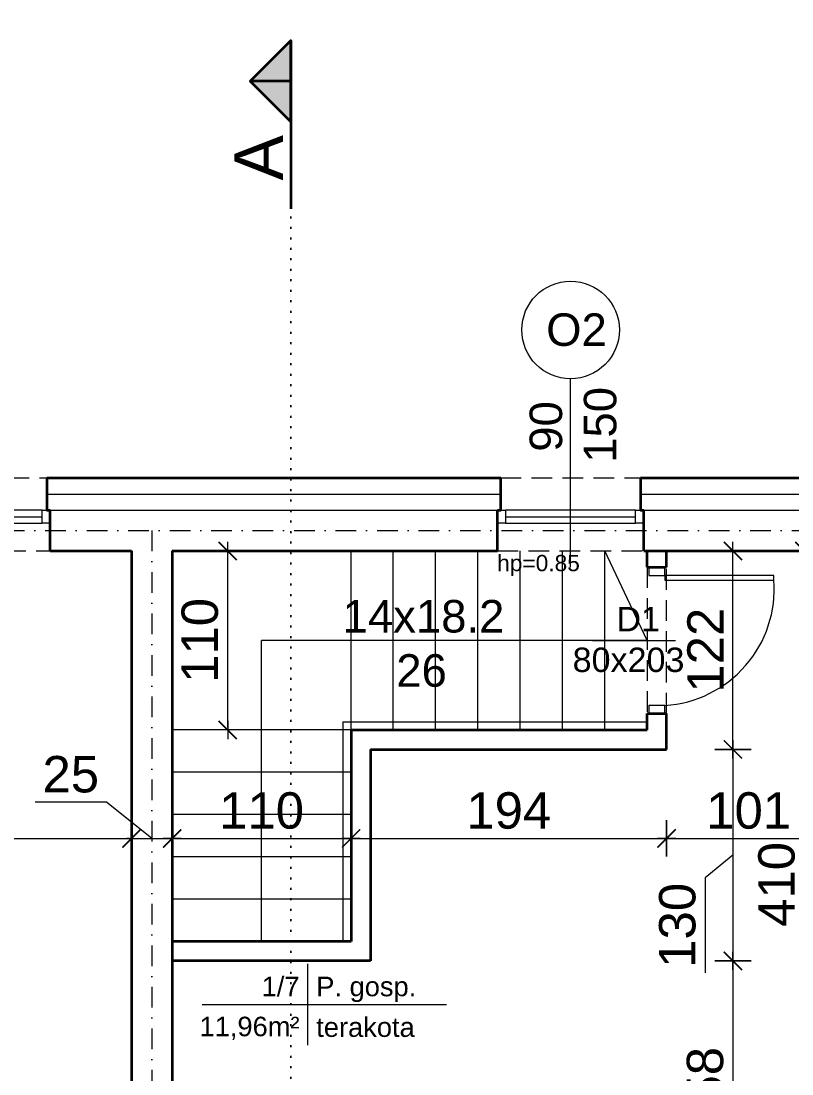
# Model space of a CAD drawing. Header units: millimetres. Extents: x -13512 to 8923, y -6533 to 5096.
# Drawn here: x 3815 to 4289, y 3902 to 4549 of the extents above; entities that cross this region are included whole.
import ezdxf

# ---------------------------------------------------------------- set-up
doc = ezdxf.new("R2010")
doc.units = ezdxf.units.MM
for name, pattern in [('DASHDOT', [25.4, 12.7, -6.35, 0, -6.35]), ('DASHED', [19.05, 12.7, -6.35]), ('DOT', [6.35, 0, -6.35])]:
    doc.linetypes.add(name, pattern=pattern)
doc.layers.get('0').update_dxf_attribs({"lineweight": 0})
for name, color, linetype, lineweight in [('A-murowane', 3, 'Continuous', 35), ('A-osie', 7, 'DASHDOT', 5), ('A-pod', 6, 'DASHED', 15), ('A-schody', 2, 'Continuous', 5), ('A-stolarka', 1, 'Continuous', 5), ('A-w.ocieplenie', 4, 'BATTING', 5), ('A-wykończenie', 4, 'Continuous', 5), ('A17_OPIS_WARSTW', 22, 'Continuous', 9), ('B-linia przekrojowa', 255, 'DOT', 30), ('B-opis', 7, 'Continuous', 0)]:
    doc.layers.add(name, color=color, linetype=linetype, lineweight=lineweight)
doc.styles.get("Standard").update_dxf_attribs({"font": 'arial.ttf'})
doc.linetypes.add('BATTING', pattern='A,0.00254,-2.54,[134,ltypeshp.shx,S=2.54,R=0,X=-2.54,Y=0],-5.08,[134,ltypeshp.shx,S=2.54,R=180,X=2.54,Y=0],-2.54', length=10.16254)
doc.dimstyles.new('PM-100', dxfattribs={"dimscale": 2.8, "dimtxt": 8, "dimasz": 0.5, "dimexe": 0, "dimexo": 0, "dimgap": 2, "dimtad": 1, "dimdec": 1, "dimrnd": 0.1, "dimzin": 13, "dimdsep": 46, "dimtxsty": 'Standard', "dimblk": 'Q', "dimcen": 0, "dimse1": 1, "dimse2": 1, "dimclrd": 256, "dimclre": 251, "dimclrt": 41, "dimadec": 1, "dimazin": 0, "dimtfac": 1, "dimtdec": 1, "dimtix": 1, "dimtmove": 1, "dimatfit": 0, "dimldrblk": 'NONE', "dimfxl": 1, "dimtolj": 1, "dimtzin": 13, "dimlwd": -1, "dimlwe": 0, "dimarcsym": 0})

# ---------------------------------------------------------------- blocks, each defined once
blk = doc.blocks.new('A$C7FE075C5')
at = {"layer": 'A-stolarka'}
for p, q in [((-5, 0), (-85, 0)), ((-85, -4), (-5, -4)), ((-85, -8), (-5, -8))]:
    blk.add_line(p, q, dxfattribs=at)
for points in [[(-90, 0), (-85, 0), (-85, -8), (-90, -8), (-90, 0)], [(-5, 0), (0, 0), (0, -8), (-5, -8), (-5, 0)]]:
    blk.add_lwpolyline(points, dxfattribs=at)
blk = doc.blocks.new('A$C77EB5EB5')
at = {"layer": 'A-stolarka'}
for p, q in [((-5, 0), (-175, 0)), ((-175, -4), (-92.5, -4)), ((-87.5, -4), (-5, -4)), ((-175, -8), (-92.5, -8)), ((-87.5, -8), (-5, -8))]:
    blk.add_line(p, q, dxfattribs=at)
for points in [[(-180, 0), (-175, 0), (-175, -8), (-180, -8), (-180, 0)], [(-92.5, 0), (-87.5, 0), (-87.5, -8), (-92.5, -8), (-92.5, 0)], [(-5, 0), (0, 0), (0, -8), (-5, -8), (-5, 0)]]:
    blk.add_lwpolyline(points, dxfattribs=at)
blk = doc.blocks.new('Q')
for p, q in [((0, 8), (0, -8)), ((-4, 0), (4, 0))]:
    blk.add_line(p, q)
at = {"const_width": 0.7}
blk.add_lwpolyline([(4, 4), (-4, -4)], dxfattribs=at)
blk = doc.blocks.new('*D32')
at = {"layer": 'A17_OPIS_WARSTW', "transparency": 16777216}
blk.add_line((3909.72, 4046.57), (4016.92, 4046.57), dxfattribs=at)
at = {"layer": 'Defpoints', "color": 0, "transparency": 16777216}
for p in [(4018.32, 4046.57), (3908.32, 4028.64), (4018.32, 4028.64)]:
    blk.add_point(p, dxfattribs=at)
at = {"layer": 'A17_OPIS_WARSTW', "transparency": 16777216, "xscale": 1.4, "yscale": 1.4, "zscale": 1.4, "rotation": 180}
blk.add_blockref('Q', (3908.32, 4046.57), dxfattribs=at)
at = {"layer": 'A17_OPIS_WARSTW', "transparency": 16777216, "xscale": 1.4, "yscale": 1.4, "zscale": 1.4}
blk.add_blockref('Q', (4018.32, 4046.57), dxfattribs=at)
at = {"layer": 'A17_OPIS_WARSTW', "color": 41, "transparency": 16777216, "insert": (3963.32, 4063.61), "char_height": 22.4, "attachment_point": 5}
blk.add_mtext('\\A1;110', dxfattribs=at)
blk = doc.blocks.new('_None')
blk = doc.blocks.new('*D33')
at = {"layer": 'A17_OPIS_WARSTW', "transparency": 16777216}
blk.add_line((3942.47, 4114.69), (3942.47, 4221.89), dxfattribs=at)
at = {"layer": 'Defpoints', "color": 0, "transparency": 16777216}
for p in [(3834.75, 4223.29), (3942.47, 4223.29), (3834.75, 4113.29)]:
    blk.add_point(p, dxfattribs=at)
at = {"layer": 'A17_OPIS_WARSTW', "transparency": 16777216, "xscale": 1.4, "yscale": 1.4, "zscale": 1.4}
for p, rotation in [((3942.47, 4223.29), 90), ((3942.47, 4113.29), 270)]:
    blk.add_blockref('Q', p, dxfattribs=dict(at, rotation=rotation))
at = {"layer": 'A17_OPIS_WARSTW', "color": 41, "transparency": 16777216, "insert": (3925.43, 4168.29), "char_height": 22.4, "attachment_point": 5, "rotation": 90}
blk.add_mtext('\\A1;110', dxfattribs=at)
blk = doc.blocks.new('*D34')
at = {"layer": 'A17_OPIS_WARSTW', "transparency": 16777216}
blk.add_line((4297.06, 3814.69), (4297.06, 4221.89), dxfattribs=at)
at = {"layer": 'Defpoints', "color": 0, "transparency": 16777216}
for p in [(4297.06, 4223.29), (4324.38, 4223.29), (4324.38, 3813.29)]:
    blk.add_point(p, dxfattribs=at)
at = {"layer": 'A17_OPIS_WARSTW', "transparency": 16777216, "xscale": 1.4, "yscale": 1.4, "zscale": 1.4}
for p, rotation in [((4297.06, 4223.29), 90), ((4297.06, 3813.29), 270)]:
    blk.add_blockref('Q', p, dxfattribs=dict(at, rotation=rotation))
at = {"layer": 'A17_OPIS_WARSTW', "color": 41, "transparency": 16777216, "insert": (4280.02, 4018.29), "char_height": 22.4, "attachment_point": 5, "rotation": 90}
blk.add_mtext('\\A1;410', dxfattribs=at)
blk = doc.blocks.new('*D37')
at = {"layer": 'A17_OPIS_WARSTW', "transparency": 16777216}
blk.add_line((3104.72, 4046.57), (3881.92, 4046.57), dxfattribs=at)
at = {"layer": 'Defpoints', "color": 0, "transparency": 16777216}
for p in [(3883.32, 4046.57), (3103.32, 3993.64), (3883.32, 3993.64)]:
    blk.add_point(p, dxfattribs=at)
at = {"layer": 'A17_OPIS_WARSTW', "transparency": 16777216, "xscale": 1.4, "yscale": 1.4, "zscale": 1.4, "rotation": 180}
blk.add_blockref('Q', (3103.32, 4046.57), dxfattribs=at)
at = {"layer": 'A17_OPIS_WARSTW', "transparency": 16777216, "xscale": 1.4, "yscale": 1.4, "zscale": 1.4}
blk.add_blockref('Q', (3883.32, 4046.57), dxfattribs=at)
at = {"layer": 'A17_OPIS_WARSTW', "color": 41, "transparency": 16777216, "insert": (3493.32, 4063.61), "char_height": 22.4, "attachment_point": 5}
blk.add_mtext('\\A1;780', dxfattribs=at)
blk = doc.blocks.new('*D38')
at = {"layer": 'A17_OPIS_WARSTW', "transparency": 16777216}
for p, q in [((3867.93, 4068.86), (3824.09, 4068.86)), ((3895.82, 4046.57), (3867.93, 4068.86)), ((3881.92, 4046.57), (3880.52, 4046.57)), ((3883.32, 4046.57), (3908.32, 4046.57)), ((3883.32, 4046.57), (3908.32, 4046.57)), ((3909.72, 4046.57), (3911.12, 4046.57))]:
    blk.add_line(p, q, dxfattribs=at)
at = {"layer": 'Defpoints', "color": 0, "transparency": 16777216}
for p in [(3908.32, 4046.57), (3908.32, 4046.57), (3883.32, 3993.64)]:
    blk.add_point(p, dxfattribs=at)
at = {"layer": 'A17_OPIS_WARSTW', "transparency": 16777216, "xscale": 1.4, "yscale": 1.4, "zscale": 1.4}
blk.add_blockref('Q', (3883.32, 4046.57), dxfattribs=at)
at = {"layer": 'A17_OPIS_WARSTW', "transparency": 16777216, "xscale": 1.4, "yscale": 1.4, "zscale": 1.4, "rotation": 180}
blk.add_blockref('Q', (3908.32, 4046.57), dxfattribs=at)
at = {"layer": 'A17_OPIS_WARSTW', "color": 41, "transparency": 16777216, "insert": (3846.01, 4085.9), "char_height": 22.4, "attachment_point": 5}
blk.add_mtext('\\A1;25', dxfattribs=at)
blk = doc.blocks.new('*D39')
at = {"layer": 'A17_OPIS_WARSTW', "transparency": 16777216}
blk.add_line((4019.72, 4046.57), (4210.92, 4046.57), dxfattribs=at)
at = {"layer": 'Defpoints', "color": 0, "transparency": 16777216}
for p in [(4212.32, 4046.57), (4212.32, 4046.57), (4018.32, 3991.85)]:
    blk.add_point(p, dxfattribs=at)
at = {"layer": 'A17_OPIS_WARSTW', "transparency": 16777216, "xscale": 1.4, "yscale": 1.4, "zscale": 1.4, "rotation": 180}
blk.add_blockref('Q', (4018.32, 4046.57), dxfattribs=at)
at = {"layer": 'A17_OPIS_WARSTW', "transparency": 16777216, "xscale": 1.4, "yscale": 1.4, "zscale": 1.4}
blk.add_blockref('Q', (4212.32, 4046.57), dxfattribs=at)
at = {"layer": 'A17_OPIS_WARSTW', "color": 41, "transparency": 16777216, "insert": (4115.32, 4063.61), "char_height": 22.4, "attachment_point": 5}
blk.add_mtext('\\A1;194', dxfattribs=at)
blk = doc.blocks.new('*D40')
at = {"layer": 'A17_OPIS_WARSTW', "transparency": 16777216}
blk.add_line((4213.72, 4046.57), (4311.92, 4046.57), dxfattribs=at)
at = {"layer": 'Defpoints', "color": 0, "transparency": 16777216}
for p in [(4212.32, 4046.57), (4313.32, 4046.57), (4313.32, 3991.85)]:
    blk.add_point(p, dxfattribs=at)
at = {"layer": 'A17_OPIS_WARSTW', "transparency": 16777216, "xscale": 1.4, "yscale": 1.4, "zscale": 1.4, "rotation": 180}
blk.add_blockref('Q', (4212.32, 4046.57), dxfattribs=at)
at = {"layer": 'A17_OPIS_WARSTW', "transparency": 16777216, "xscale": 1.4, "yscale": 1.4, "zscale": 1.4}
blk.add_blockref('Q', (4313.32, 4046.57), dxfattribs=at)
at = {"layer": 'A17_OPIS_WARSTW', "color": 41, "transparency": 16777216, "insert": (4262.82, 4063.61), "char_height": 22.4, "attachment_point": 5}
blk.add_mtext('\\A1;101', dxfattribs=at)
blk = doc.blocks.new('*D155')
at = {"layer": 'A17_OPIS_WARSTW', "transparency": 16777216}
blk.add_line((3654.72, 4914.46), (3831.92, 4914.46), dxfattribs=at)
at = {"layer": 'Defpoints', "color": 0, "transparency": 16777216}
for p in [(3833.32, 4914.46), (3653.32, 4235.79), (3833.32, 4235.79)]:
    blk.add_point(p, dxfattribs=at)
at = {"layer": 'A17_OPIS_WARSTW', "transparency": 16777216, "xscale": 1.4, "yscale": 1.4, "zscale": 1.4, "rotation": 180}
blk.add_blockref('Q', (3653.32, 4914.46), dxfattribs=at)
at = {"layer": 'A17_OPIS_WARSTW', "transparency": 16777216, "xscale": 1.4, "yscale": 1.4, "zscale": 1.4}
blk.add_blockref('Q', (3833.32, 4914.46), dxfattribs=at)
at = {"layer": 'A17_OPIS_WARSTW', "color": 41, "transparency": 16777216, "insert": (3743.32, 4931.5), "char_height": 22.4, "attachment_point": 5}
blk.add_mtext('\\A1;180', dxfattribs=at)
blk = doc.blocks.new('*D156')
at = {"layer": 'A17_OPIS_WARSTW', "transparency": 16777216}
blk.add_line((3834.72, 4914.46), (4106.92, 4914.46), dxfattribs=at)
at = {"layer": 'Defpoints', "color": 0, "transparency": 16777216}
for p in [(4108.32, 4914.46), (3833.32, 4235.79), (4108.32, 4235.79)]:
    blk.add_point(p, dxfattribs=at)
at = {"layer": 'A17_OPIS_WARSTW', "transparency": 16777216, "xscale": 1.4, "yscale": 1.4, "zscale": 1.4, "rotation": 180}
blk.add_blockref('Q', (3833.32, 4914.46), dxfattribs=at)
at = {"layer": 'A17_OPIS_WARSTW', "transparency": 16777216, "xscale": 1.4, "yscale": 1.4, "zscale": 1.4}
blk.add_blockref('Q', (4108.32, 4914.46), dxfattribs=at)
at = {"layer": 'A17_OPIS_WARSTW', "color": 41, "transparency": 16777216, "insert": (3970.82, 4931.5), "char_height": 22.4, "attachment_point": 5}
blk.add_mtext('\\A1;275', dxfattribs=at)
blk = doc.blocks.new('*D157')
at = {"layer": 'A17_OPIS_WARSTW', "transparency": 16777216}
blk.add_line((4109.72, 4914.46), (4196.92, 4914.46), dxfattribs=at)
at = {"layer": 'Defpoints', "color": 0, "transparency": 16777216}
for p in [(4198.32, 4914.46), (4108.32, 4235.79), (4198.32, 4235.79)]:
    blk.add_point(p, dxfattribs=at)
at = {"layer": 'A17_OPIS_WARSTW', "transparency": 16777216, "xscale": 1.4, "yscale": 1.4, "zscale": 1.4, "rotation": 180}
blk.add_blockref('Q', (4108.32, 4914.46), dxfattribs=at)
at = {"layer": 'A17_OPIS_WARSTW', "transparency": 16777216, "xscale": 1.4, "yscale": 1.4, "zscale": 1.4}
blk.add_blockref('Q', (4198.32, 4914.46), dxfattribs=at)
at = {"layer": 'A17_OPIS_WARSTW', "color": 41, "transparency": 16777216, "insert": (4153.32, 4931.5), "char_height": 22.4, "attachment_point": 5}
blk.add_mtext('\\A1;90', dxfattribs=at)
blk = doc.blocks.new('*D158')
at = {"layer": 'A17_OPIS_WARSTW', "transparency": 16777216}
blk.add_line((4199.72, 4914.46), (4356.92, 4914.46), dxfattribs=at)
at = {"layer": 'Defpoints', "color": 0, "transparency": 16777216}
for p in [(4358.32, 4914.46), (4358.32, 4268.29), (4198.32, 4235.79)]:
    blk.add_point(p, dxfattribs=at)
at = {"layer": 'A17_OPIS_WARSTW', "transparency": 16777216, "xscale": 1.4, "yscale": 1.4, "zscale": 1.4, "rotation": 180}
blk.add_blockref('Q', (4198.32, 4914.46), dxfattribs=at)
at = {"layer": 'A17_OPIS_WARSTW', "transparency": 16777216, "xscale": 1.4, "yscale": 1.4, "zscale": 1.4}
blk.add_blockref('Q', (4358.32, 4914.46), dxfattribs=at)
at = {"layer": 'A17_OPIS_WARSTW', "color": 41, "transparency": 16777216, "insert": (4278.32, 4931.5), "char_height": 22.4, "attachment_point": 5}
blk.add_mtext('\\A1;160', dxfattribs=at)
blk = doc.blocks.new('*D160')
at = {"layer": 'A17_OPIS_WARSTW', "transparency": 16777216}
blk.add_line((3092.22, 4964.46), (3894.42, 4964.46), dxfattribs=at)
at = {"layer": 'Defpoints', "color": 0, "transparency": 16777216}
for p in [(3895.82, 4964.46), (3090.82, 4235.79), (3895.82, 4235.79)]:
    blk.add_point(p, dxfattribs=at)
at = {"layer": 'A17_OPIS_WARSTW', "transparency": 16777216, "xscale": 1.4, "yscale": 1.4, "zscale": 1.4, "rotation": 180}
blk.add_blockref('Q', (3090.82, 4964.46), dxfattribs=at)
at = {"layer": 'A17_OPIS_WARSTW', "transparency": 16777216, "xscale": 1.4, "yscale": 1.4, "zscale": 1.4}
blk.add_blockref('Q', (3895.82, 4964.46), dxfattribs=at)
at = {"layer": 'A17_OPIS_WARSTW', "color": 41, "transparency": 16777216, "insert": (3493.32, 4981.5), "char_height": 22.4, "attachment_point": 5}
blk.add_mtext('\\A1;805', dxfattribs=at)
blk = doc.blocks.new('*D161')
at = {"layer": 'A17_OPIS_WARSTW', "transparency": 16777216}
blk.add_line((3897.22, 4964.46), (4324.42, 4964.46), dxfattribs=at)
at = {"layer": 'Defpoints', "color": 0, "transparency": 16777216}
for p in [(4325.82, 4964.46), (3895.82, 4235.79), (4325.82, 4235.79)]:
    blk.add_point(p, dxfattribs=at)
at = {"layer": 'A17_OPIS_WARSTW', "transparency": 16777216, "xscale": 1.4, "yscale": 1.4, "zscale": 1.4, "rotation": 180}
blk.add_blockref('Q', (3895.82, 4964.46), dxfattribs=at)
at = {"layer": 'A17_OPIS_WARSTW', "transparency": 16777216, "xscale": 1.4, "yscale": 1.4, "zscale": 1.4}
blk.add_blockref('Q', (4325.82, 4964.46), dxfattribs=at)
at = {"layer": 'A17_OPIS_WARSTW', "color": 41, "transparency": 16777216, "insert": (4110.82, 4981.51), "char_height": 22.4, "attachment_point": 5}
blk.add_mtext('\\A1;430', dxfattribs=at)
blk = doc.blocks.new('*D165')
at = {"layer": 'A17_OPIS_WARSTW', "transparency": 16777216}
blk.add_line((3104.72, 5014.46), (3881.92, 5014.46), dxfattribs=at)
at = {"layer": 'Defpoints', "color": 0, "transparency": 16777216}
for p in [(3883.32, 5014.46), (3103.32, 4223.29), (3883.32, 4223.29)]:
    blk.add_point(p, dxfattribs=at)
at = {"layer": 'A17_OPIS_WARSTW', "transparency": 16777216, "xscale": 1.4, "yscale": 1.4, "zscale": 1.4, "rotation": 180}
blk.add_blockref('Q', (3103.32, 5014.46), dxfattribs=at)
at = {"layer": 'A17_OPIS_WARSTW', "transparency": 16777216, "xscale": 1.4, "yscale": 1.4, "zscale": 1.4}
blk.add_blockref('Q', (3883.32, 5014.46), dxfattribs=at)
at = {"layer": 'A17_OPIS_WARSTW', "color": 41, "transparency": 16777216, "insert": (3493.32, 5031.5), "char_height": 22.4, "attachment_point": 5}
blk.add_mtext('\\A1;780', dxfattribs=at)
blk = doc.blocks.new('*D166')
at = {"layer": 'A17_OPIS_WARSTW', "transparency": 16777216}
for p, q in [((3881.92, 5014.46), (3880.52, 5014.46)), ((3883.32, 5014.46), (3908.32, 5014.46)), ((3909.72, 5014.46), (3911.12, 5014.46))]:
    blk.add_line(p, q, dxfattribs=at)
at = {"layer": 'Defpoints', "color": 0, "transparency": 16777216}
for p in [(3908.32, 5014.46), (3883.32, 4223.29), (3908.32, 4223.29)]:
    blk.add_point(p, dxfattribs=at)
at = {"layer": 'A17_OPIS_WARSTW', "transparency": 16777216, "xscale": 1.4, "yscale": 1.4, "zscale": 1.4}
blk.add_blockref('Q', (3883.32, 5014.46), dxfattribs=at)
at = {"layer": 'A17_OPIS_WARSTW', "transparency": 16777216, "xscale": 1.4, "yscale": 1.4, "zscale": 1.4, "rotation": 180}
blk.add_blockref('Q', (3908.32, 5014.46), dxfattribs=at)
at = {"layer": 'A17_OPIS_WARSTW', "color": 41, "transparency": 16777216, "insert": (3895.82, 5031.5), "char_height": 22.4, "attachment_point": 5}
blk.add_mtext('\\A1;25', dxfattribs=at)
blk = doc.blocks.new('*D167')
at = {"layer": 'A17_OPIS_WARSTW', "transparency": 16777216}
blk.add_line((3909.72, 5014.46), (4311.92, 5014.46), dxfattribs=at)
at = {"layer": 'Defpoints', "color": 0, "transparency": 16777216}
for p in [(4313.32, 5014.46), (3908.32, 4223.29), (4313.32, 4223.29)]:
    blk.add_point(p, dxfattribs=at)
at = {"layer": 'A17_OPIS_WARSTW', "transparency": 16777216, "xscale": 1.4, "yscale": 1.4, "zscale": 1.4, "rotation": 180}
blk.add_blockref('Q', (3908.32, 5014.46), dxfattribs=at)
at = {"layer": 'A17_OPIS_WARSTW', "transparency": 16777216, "xscale": 1.4, "yscale": 1.4, "zscale": 1.4}
blk.add_blockref('Q', (4313.32, 5014.46), dxfattribs=at)
at = {"layer": 'A17_OPIS_WARSTW', "color": 41, "transparency": 16777216, "insert": (4110.82, 5031.5), "char_height": 22.4, "attachment_point": 5}
blk.add_mtext('\\A1;405', dxfattribs=at)
blk = doc.blocks.new('*D170')
at = {"layer": 'A17_OPIS_WARSTW', "transparency": 16777216}
blk.add_line((3059.72, 5064.46), (4356.92, 5064.46), dxfattribs=at)
at = {"layer": 'Defpoints', "color": 0, "transparency": 16777216}
for p in [(4358.32, 5064.46), (3058.32, 4268.29), (4358.32, 4268.29)]:
    blk.add_point(p, dxfattribs=at)
at = {"layer": 'A17_OPIS_WARSTW', "transparency": 16777216, "xscale": 1.4, "yscale": 1.4, "zscale": 1.4, "rotation": 180}
blk.add_blockref('Q', (3058.32, 5064.46), dxfattribs=at)
at = {"layer": 'A17_OPIS_WARSTW', "transparency": 16777216, "xscale": 1.4, "yscale": 1.4, "zscale": 1.4}
blk.add_blockref('Q', (4358.32, 5064.46), dxfattribs=at)
at = {"layer": 'A17_OPIS_WARSTW', "color": 41, "transparency": 16777216, "insert": (3708.32, 5081.51), "char_height": 22.4, "attachment_point": 5}
blk.add_mtext('\\A1;1300', dxfattribs=at)
blk = doc.blocks.new('A$C560A2D75')
at = {"layer": 'A-murowane'}
h = blk.add_hatch(color=256, dxfattribs=at)
h.dxf.hatch_style = 1
h.paths.add_polyline_path([(-78.49, 25), (-53.49, 0), (-103.49, 0)])
blk.add_line((-103.49, 0), (0, 0), dxfattribs=at)
blk.add_lwpolyline([(-78.49, 0), (-78.49, 25), (-53.49, 0), (-103.49, 0), (-78.49, 25)], dxfattribs=at)
blk = doc.blocks.new('A$C7E556D42')
at = {"layer": 'B-linia przekrojowa'}
blk.add_line((-877, -1515.35), (-877, 18.84), dxfattribs=at)
at = {"layer": 'A17_OPIS_WARSTW', "xscale": -1, "rotation": 90}
blk.add_blockref('A$C560A2D75', (-877, -84.65), dxfattribs=at)
at = {"layer": 'B-opis', "insert": (-911.82, -39.28), "char_height": 30, "attachment_point": 3, "rotation": 90}
blk.add_mtext_dynamic_manual_height_columns('A', width=13.1429, gutter_width=12.5, heights=[0], dxfattribs=at)
blk = doc.blocks.new('A$C2DDC75EF')
at = {"layer": 'B-opis'}
blk.add_line((35, -4.87), (35, 46.1), dxfattribs=at)
at = {"layer": 'B-opis', "insert": (14.39, 9.75), "char_height": 15, "attachment_point": 1, "rotation": 90}
blk.add_mtext_dynamic_manual_height_columns('D1\\P\\pi-26.902;80x203', width=13.1429, gutter_width=12.5, heights=[0], dxfattribs=at)
blk = doc.blocks.new('A$C4D3D61A9')
at = {"layer": 'A-stolarka'}
for points in [[(5, 5), (8, 5), (8, 72), (5, 72)], [(0, -5), (5, -5), (5, 5), (0, 5)], [(85, -5), (90, -5), (90, 5), (85, 5)]]:
    blk.add_lwpolyline(points, close=True, dxfattribs=at)
blk.add_arc((13.37, 0.42), 71.78, 3.65788, 94.28711, dxfattribs=at)
blk = doc.blocks.new('*D429')
at = {"layer": 'A17_OPIS_WARSTW', "transparency": 16777216}
for p, q in [((4253.12, 4099.89), (4253.12, 3972.69)), ((4253.12, 4036.29), (4236.07, 4022.42)), ((4236.07, 4022.42), (4236.07, 3963.91))]:
    blk.add_line(p, q, dxfattribs=at)
at = {"layer": 'Defpoints', "color": 0, "transparency": 16777216}
for p in [(4215.79, 4101.29), (4215.79, 3971.29), (4253.12, 3971.29)]:
    blk.add_point(p, dxfattribs=at)
at = {"layer": 'A17_OPIS_WARSTW', "transparency": 16777216, "xscale": 1.4, "yscale": 1.4, "zscale": 1.4}
for p, rotation in [((4253.12, 4101.29), 90), ((4253.12, 3971.29), 270)]:
    blk.add_blockref('Q', p, dxfattribs=dict(at, rotation=rotation))
at = {"layer": 'A17_OPIS_WARSTW', "color": 41, "transparency": 16777216, "insert": (4219.03, 3993.16), "char_height": 22.4, "attachment_point": 5, "rotation": 90}
blk.add_mtext('\\A1;130', dxfattribs=at)
blk = doc.blocks.new('*D430')
at = {"layer": 'A17_OPIS_WARSTW', "transparency": 16777216}
blk.add_line((4253.12, 3969.89), (4253.12, 3814.69), dxfattribs=at)
at = {"layer": 'Defpoints', "color": 0, "transparency": 16777216}
for p in [(4215.79, 3971.29), (4253.12, 3813.29), (4326.79, 3813.29)]:
    blk.add_point(p, dxfattribs=at)
at = {"layer": 'A17_OPIS_WARSTW', "transparency": 16777216, "xscale": 1.4, "yscale": 1.4, "zscale": 1.4}
for p, rotation in [((4253.12, 3971.29), 90), ((4253.12, 3813.29), 270)]:
    blk.add_blockref('Q', p, dxfattribs=dict(at, rotation=rotation))
at = {"layer": 'A17_OPIS_WARSTW', "color": 41, "transparency": 16777216, "insert": (4236.08, 3892.29), "char_height": 22.4, "attachment_point": 5, "rotation": 90}
blk.add_mtext('\\A1;158', dxfattribs=at)
blk = doc.blocks.new('*D435')
at = {"layer": 'A17_OPIS_WARSTW', "transparency": 16777216}
blk.add_line((4253.12, 4102.69), (4253.12, 4221.89), dxfattribs=at)
at = {"layer": 'Defpoints', "color": 0, "transparency": 16777216}
for p in [(4207.98, 4223.29), (4253.12, 4223.29), (4207.98, 4101.29)]:
    blk.add_point(p, dxfattribs=at)
at = {"layer": 'A17_OPIS_WARSTW', "transparency": 16777216, "xscale": 1.4, "yscale": 1.4, "zscale": 1.4}
for p, rotation in [((4253.12, 4223.29), 90), ((4253.12, 4101.29), 270)]:
    blk.add_blockref('Q', p, dxfattribs=dict(at, rotation=rotation))
at = {"layer": 'A17_OPIS_WARSTW', "color": 41, "transparency": 16777216, "insert": (4236.27, 4162.29), "char_height": 22.4, "attachment_point": 5, "rotation": 90}
blk.add_mtext('\\A1;122', dxfattribs=at)

msp = doc.modelspace()

# ---------------------------------------------------------------- linework, layer by layer
at = {"layer": 'A-murowane'}
for p, q in [((3831.32, 4268.29), (4110.32, 4268.29)), ((4196.32, 4268.29), (4358.32, 4268.29)), ((3833.32, 4223.29), (3833.32, 4248.29)), ((4108.32, 4223.29), (4108.32, 4248.29)), ((4198.32, 4223.29), (4198.32, 4248.29)), ((3833.32, 4223.29), (3883.32, 4223.29)), ((3883.32, 4223.29), (3883.32, 3813.29)), ((3908.32, 4223.29), (4108.32, 4223.29)), ((3908.32, 4223.29), (3908.32, 3813.29)), ((4198.32, 4223.29), (4313.32, 4223.29)), ((4200.32, 4213.29), (4200.32, 4223.29)), ((4212.32, 4213.29), (4212.32, 4223.29)), ((4200.32, 4213.29), (4212.32, 4213.29)), ((4200.32, 4113.29), (4200.32, 4123.29)), ((4200.32, 4123.29), (4212.32, 4123.29)), ((4212.32, 4101.29), (4212.32, 4123.29)), ((4018.32, 4113.29), (4018.32, 3983.29)), ((4018.32, 4113.29), (4200.32, 4113.29)), ((4030.32, 4101.29), (4030.32, 3971.29)), ((4030.32, 4101.29), (4212.32, 4101.29)), ((4018.32, 3983.29), (3908.32, 3983.29)), ((4030.32, 3971.29), (3908.32, 3971.29))]:
    msp.add_line(p, q, dxfattribs=at)
for points in [[(3831.32, 4268.29), (3831.32, 4248.29), (3833.32, 4248.29)], [(4108.32, 4248.29), (4110.32, 4248.29), (4110.32, 4268.29)], [(4196.32, 4268.29), (4196.32, 4248.29), (4198.32, 4248.29)]]:
    msp.add_lwpolyline(points, dxfattribs=at)
at = {"layer": 'A-osie'}
for p, q in [((3090.82, 4235.79), (4325.82, 4235.79)), ((3895.82, 4235.79), (3895.82, 3200.79))]:
    msp.add_line(p, q, dxfattribs=at)
at = {"layer": 'A-pod'}
for p, q in [((3655.32, 4268.29), (3831.32, 4268.29)), ((4110.32, 4268.29), (4196.32, 4268.29)), ((3653.32, 4223.29), (3833.32, 4223.29)), ((4108.32, 4223.29), (4198.32, 4223.29)), ((4200.32, 4213.29), (4200.32, 4123.29)), ((4212.32, 4123.29), (4212.32, 4213.29))]:
    msp.add_line(p, q, dxfattribs=at)
at = {"layer": 'A-schody'}
for p, q in [((4018.32, 4113.29), (4018.32, 4223.29)), ((4044.32, 4113.29), (4044.32, 4223.29)), ((4070.32, 4113.29), (4070.32, 4223.29)), ((4096.32, 4113.29), (4096.32, 4223.29)), ((4122.32, 4113.29), (4122.32, 4223.29)), ((4148.32, 4113.29), (4148.32, 4223.29)), ((4174.32, 4113.29), (4174.32, 4223.29)), ((4200.32, 4168.29), (4174.32, 4223.29)), ((4200.32, 4168.29), (3963.32, 4168.29)), ((3963.32, 3983.29), (3963.32, 4168.29)), ((4013.32, 4118.29), (4013.32, 3983.29)), ((4013.32, 4118.29), (4200.32, 4118.29)), ((4018.32, 4113.29), (3908.32, 4113.29)), ((4018.32, 4087.29), (3908.32, 4087.29)), ((4018.32, 4061.29), (3908.32, 4061.29)), ((4018.32, 4035.29), (3908.32, 4035.29)), ((4018.32, 4009.29), (3908.32, 4009.29))]:
    msp.add_line(p, q, dxfattribs=at)
at = {"layer": 'A-w.ocieplenie'}
for p, q in [((3831.32, 4258.29), (4110.32, 4258.29)), ((4196.32, 4258.29), (4348.32, 4258.29))]:
    msp.add_line(p, q, dxfattribs=at)
at = {"layer": 'A-wykończenie'}
for p, q in [((3833.32, 4248.29), (4108.32, 4248.29)), ((4108.32, 4248.29), (4110.32, 4248.29)), ((4196.32, 4248.29), (4338.32, 4248.29))]:
    msp.add_line(p, q, dxfattribs=at)
at = {"layer": 'B-opis'}
for p, q in [((4153.32, 4213.29), (4153.32, 4329.15)), ((3991.79, 3919.41), (3991.79, 3969.41)), ((3926.79, 3944.41), (4077, 3944.41))]:
    msp.add_line(p, q, dxfattribs=at)
msp.add_circle((4153.32, 4359.15), 30, dxfattribs=at)

# ---------------------------------------------------------------- block references
at = {"layer": 'A-stolarka'}
for name, p in [('A$C77EB5EB5', (3833.32, 4248.29)), ('A$C7FE075C5', (4198.32, 4248.29))]:
    msp.add_blockref(name, p, dxfattribs=at)
at = {"layer": 'A-stolarka', "rotation": 270}
for name, p in [('A$C4D3D61A9', (4206.32, 4213.29)), ('A$C2DDC75EF', (4171.72, 4203.29))]:
    msp.add_blockref(name, p, dxfattribs=at)
at = {"layer": 'B-linia przekrojowa'}
msp.add_blockref('A$C7E556D42', (4858.32, 4518.29), dxfattribs=at)

# ---------------------------------------------------------------- texts
at = {"layer": 'B-opis'}
for s, width, insert, char_height, attachment_point in [('O2', 13.1429, (4138.31, 4369.37), 20, 1), ('hp=0.85', 49.0064, (4108.13, 4220.86), 10, 1), ('\\pi-40.884;14x18.2\\P\\pi-7.9169;26', 13.1429, (4054.06, 4193.17), 20, 1), ('1/7', 87.8944, (3986.66, 3961.55), 12, 3), ('P. gosp.', 148.0981, (3996.92, 3961.55), 12, 1), ('11,96m²', 87.8944, (3986.66, 3936.96), 12, 3), ('terakota', 87.8944, (3996.92, 3936.55), 12, 1)]:
    msp.add_mtext_dynamic_manual_height_columns(s, width=width, gutter_width=12.5, heights=[0], dxfattribs=dict(at, insert=insert, char_height=char_height, attachment_point=attachment_point))
at = {"layer": 'B-opis', "insert": (4128.11, 4292.04), "char_height": 20, "attachment_point": 1, "rotation": 90}
msp.add_mtext_dynamic_manual_height_columns('\\pi-7.7191;90\\P\\pi-14.547;150', width=13.1429, gutter_width=12.5, heights=[0], dxfattribs=at)

# ---------------------------------------------------------------- dimensions: what is measured, and where the dimension line sits
at = {"layer": 'A17_OPIS_WARSTW'}
for base, p1, p2, picture, middle in [((4358.32, 5064.46), (3058.32, 4268.29), (4358.32, 4268.29), '*D170', (3708.32, 5081.51)), ((3883.32, 5014.46), (3103.32, 4223.29), (3883.32, 4223.29), '*D165', (3493.32, 5031.5)), ((3908.32, 5014.46), (3883.32, 4223.29), (3908.32, 4223.29), '*D166', (3895.82, 5031.5)), ((4313.32, 5014.46), (3908.32, 4223.29), (4313.32, 4223.29), '*D167', (4110.82, 5031.5)), ((3895.82, 4964.46), (3090.82, 4235.79), (3895.82, 4235.79), '*D160', (3493.32, 4981.5)), ((4325.82, 4964.46), (3895.82, 4235.79), (4325.82, 4235.79), '*D161', (4110.82, 4981.51)), ((3833.32, 4914.46), (3653.32, 4235.79), (3833.32, 4235.79), '*D155', (3743.32, 4931.5)), ((4108.32, 4914.46), (3833.32, 4235.79), (4108.32, 4235.79), '*D156', (3970.82, 4931.5)), ((4198.32, 4914.46), (4108.32, 4235.79), (4198.32, 4235.79), '*D157', (4153.32, 4931.5)), ((4358.32, 4914.46), (4198.32, 4235.79), (4358.32, 4268.29), '*D158', (4278.32, 4931.5)), ((3883.32, 4046.57), (3103.32, 3993.64), (3883.32, 3993.64), '*D37', (3493.32, 4063.61)), ((4018.32, 4046.57), (3908.32, 4028.64), (4018.32, 4028.64), '*D32', (3963.32, 4063.61)), ((4212.32, 4046.57), (4018.32, 3991.85), (4212.32, 4046.57), '*D39', (4115.32, 4063.61)), ((4313.32, 4046.57), (4212.32, 4046.57), (4313.32, 3991.85), '*D40', (4262.82, 4063.61))]:
    dim = msp.add_linear_dim(base=base, p1=p1, p2=p2, dimstyle='PM-100', dxfattribs=at)
    dim.commit()
    dim.dimension.update_dxf_attribs({"geometry": picture, "text_midpoint": middle})
for base, p1, p2, picture, middle in [((3942.47, 4223.29), (3834.75, 4113.29), (3834.75, 4223.29), '*D33', (3925.43, 4168.29)), ((4253.12, 4223.29), (4207.98, 4101.29), (4207.98, 4223.29), '*D435', (4236.27, 4162.29)), ((4297.06, 4223.29), (4324.38, 3813.29), (4324.38, 4223.29), '*D34', (4280.02, 4018.29)), ((4253.12, 3813.29), (4215.79, 3971.29), (4326.79, 3813.29), '*D430', (4236.08, 3892.29))]:
    dim = msp.add_linear_dim(base=base, p1=p1, p2=p2, angle=90, dimstyle='PM-100', dxfattribs=at)
    dim.commit()
    dim.dimension.update_dxf_attribs({"geometry": picture, "text_midpoint": middle})
dim = msp.add_linear_dim(base=(4253.12, 3971.29), p1=(4215.79, 4101.29), p2=(4215.79, 3971.29), angle=90, dimstyle='PM-100', dxfattribs=at)
dim.commit()
dim.dimension.update_dxf_attribs({"geometry": '*D429', "text_midpoint": (4236.07, 4016.82), "dimtype": 160})
dim = msp.add_linear_dim(base=(3908.32, 4046.57), p1=(3883.32, 3993.64), p2=(3908.32, 4046.57), dimstyle='PM-100', dxfattribs=at)
dim.commit()
dim.dimension.update_dxf_attribs({"geometry": '*D38', "text_midpoint": (3862.33, 4068.86), "dimtype": 160})

doc.saveas('drawing.dxf')
